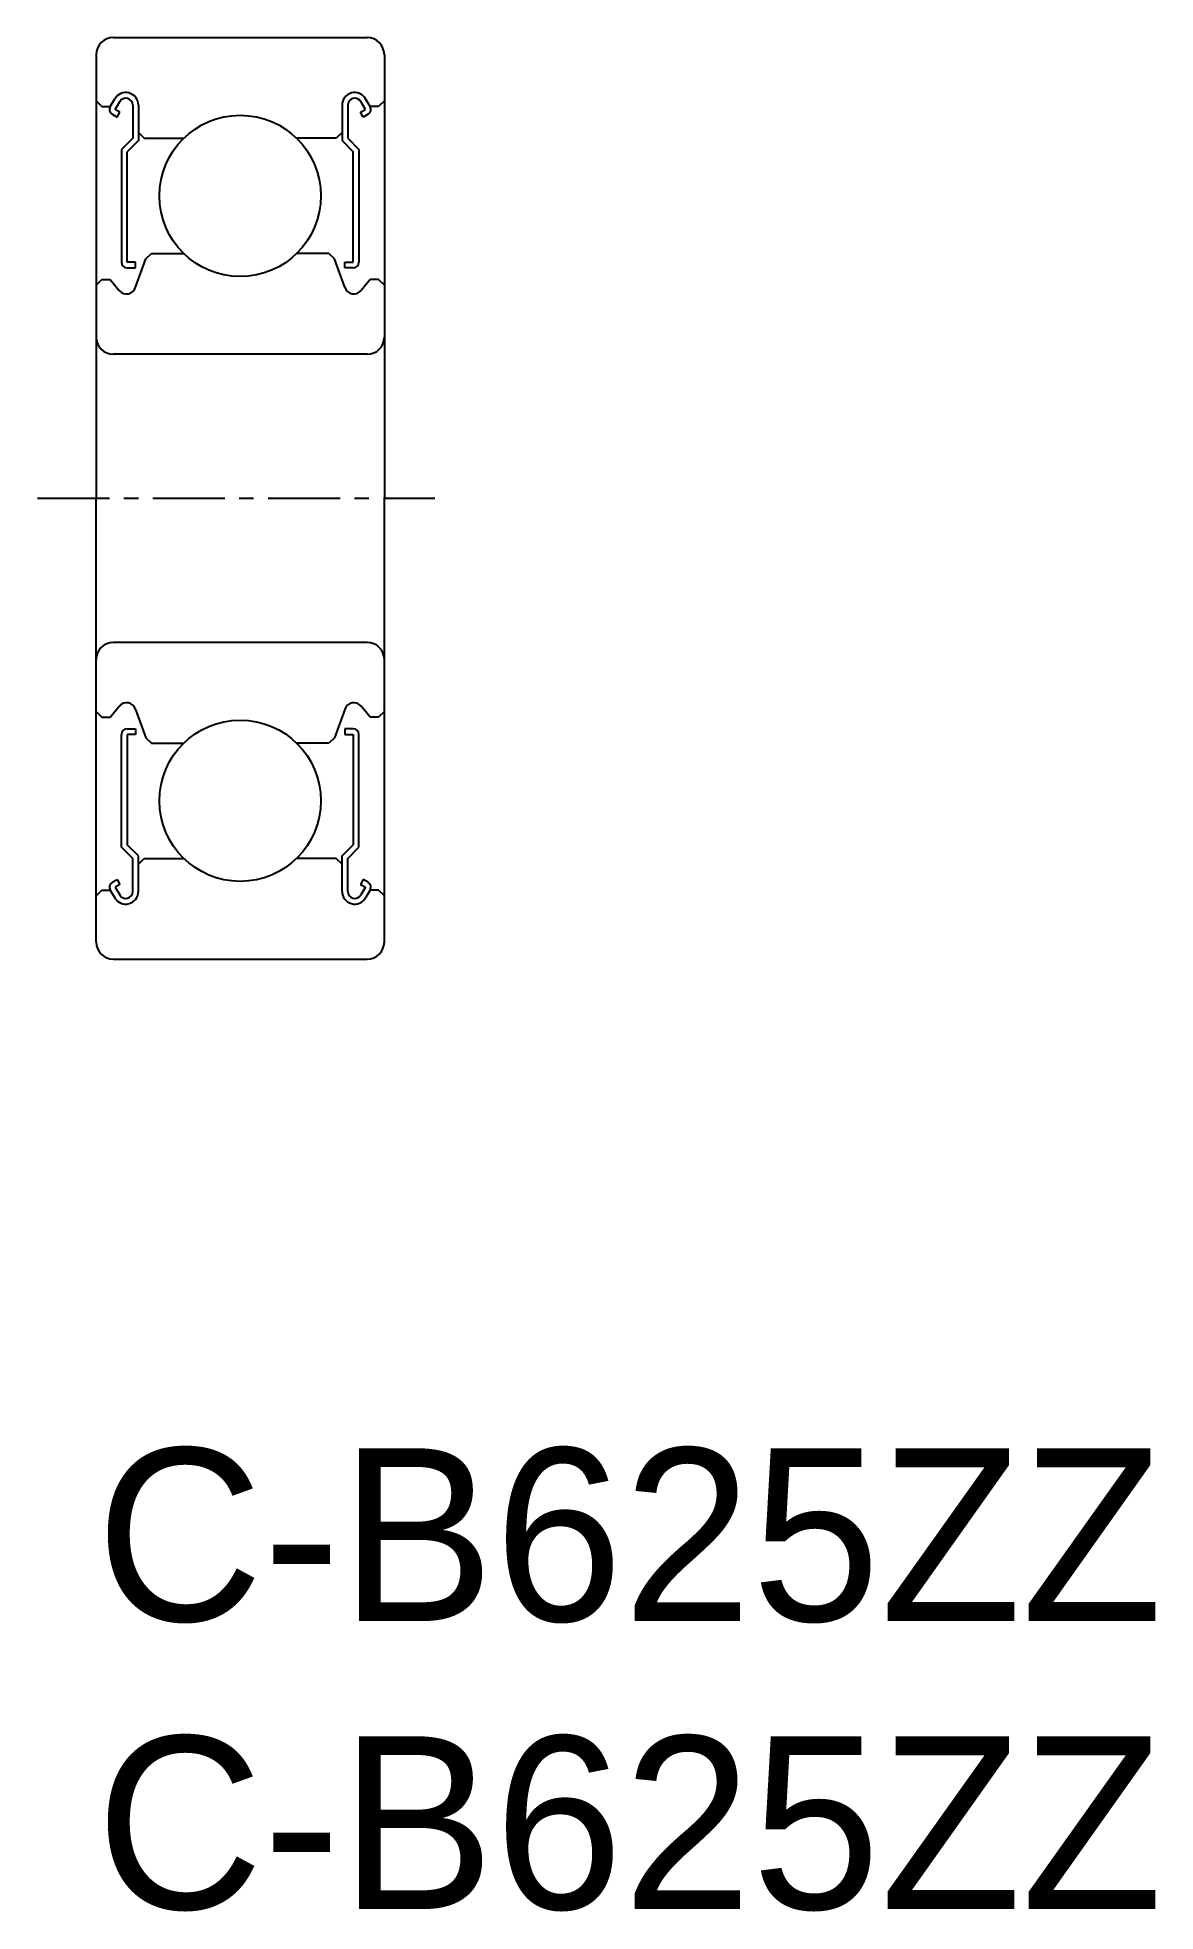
# Model space of a CAD drawing. Extents: x -1 to 18.4, y -8 to 24.5.
import ezdxf

# ---------------------------------------------------------------- set-up
doc = ezdxf.new("R2010")
doc.units = 0
doc.linetypes.add('CENTER', pattern=[2, 1.25, -0.25, 0.25, -0.25])
doc.layers.get('0').update_dxf_attribs({"linetype": 'CONTINUOUS'})
doc.layers.add('CENTER', color=1, linetype='CENTER')

msp = doc.modelspace()

# ---------------------------------------------------------------- linework, layer by layer
at = {"color": 7, "linetype": 'CONTINUOUS'}
for p, q in [((0.3, 24.49), (4.7, 24.49)), ((0, 24.19), (0, 16.49)), ((5, 24.19), (5, 16.49)), ((0.244, 23.29), (0.324, 23.425)), ((4.756, 23.29), (4.676, 23.425)), ((0, 23.39), (0.1, 23.29)), ((0.1, 23.29), (0.244, 23.29)), ((0.28, 23.157), (0.365, 23.108)), ((0.329, 23.241), (0.409, 23.376)), ((0.414, 23.192), (0.329, 23.241)), ((0.365, 23.108), (0.414, 23.192)), ((0.636, 23.315), (0.636, 22.74)), ((0.733, 23.315), (0.733, 22.7)), ((4.267, 23.315), (4.267, 22.7)), ((4.364, 23.315), (4.364, 22.74)), ((4.586, 23.192), (4.671, 23.241)), ((4.635, 23.108), (4.586, 23.192)), ((4.671, 23.241), (4.591, 23.376)), ((4.72, 23.157), (4.635, 23.108)), ((4.9, 23.29), (4.756, 23.29)), ((5, 23.39), (4.9, 23.29)), ((0.733, 22.84), (0.833, 22.74)), ((4.267, 22.84), (4.167, 22.74)), ((0.636, 22.74), (0.44, 22.545)), ((0.44, 22.545), (0.44, 20.588)), ((0.733, 22.7), (0.538, 22.504)), ((0.538, 20.588), (0.538, 22.504)), ((0.833, 22.74), (1.52, 22.74)), ((4.167, 22.74), (3.48, 22.74)), ((4.267, 22.7), (4.462, 22.504)), ((4.364, 22.74), (4.56, 22.545)), ((4.462, 20.588), (4.462, 22.504)), ((4.56, 22.545), (4.56, 20.588)), ((0.684, 20.588), (0.538, 20.588)), ((0.684, 20.156), (0.863, 20.646)), ((0.684, 20.49), (0.684, 20.588)), ((0.863, 20.646), (0.963, 20.74)), ((0.963, 20.74), (1.52, 20.74)), ((4.037, 20.74), (3.48, 20.74)), ((4.137, 20.646), (4.037, 20.74)), ((4.316, 20.156), (4.137, 20.646)), ((4.316, 20.49), (4.316, 20.588)), ((4.316, 20.588), (4.462, 20.588)), ((0, 20.19), (0.1, 20.29)), ((0.1, 20.29), (0.244, 20.29)), ((0.244, 20.29), (0.402, 20.098)), ((0.538, 20.49), (0.684, 20.49)), ((4.462, 20.49), (4.316, 20.49)), ((4.756, 20.29), (4.598, 20.098)), ((4.9, 20.29), (4.756, 20.29)), ((5, 20.19), (4.9, 20.29)), ((4.7, 18.99), (0.3, 18.99)), ((0, 8.79), (0, 16.49)), ((5, 8.79), (5, 16.49)), ((4.7, 13.99), (0.3, 13.99)), ((0, 12.79), (0.1, 12.69)), ((0.1, 12.69), (0.244, 12.69)), ((0.244, 12.69), (0.402, 12.883)), ((0.684, 12.825), (0.863, 12.334)), ((4.316, 12.825), (4.137, 12.334)), ((4.756, 12.69), (4.598, 12.883)), ((4.9, 12.69), (4.756, 12.69)), ((5, 12.79), (4.9, 12.69)), ((0.44, 10.436), (0.44, 12.392)), ((0.538, 12.49), (0.684, 12.49)), ((0.538, 12.392), (0.538, 10.476)), ((0.684, 12.392), (0.538, 12.392)), ((0.684, 12.49), (0.684, 12.392)), ((4.316, 12.49), (4.316, 12.392)), ((4.462, 12.49), (4.316, 12.49)), ((4.316, 12.392), (4.462, 12.392)), ((4.462, 12.392), (4.462, 10.476)), ((4.56, 10.436), (4.56, 12.392)), ((0.863, 12.334), (0.963, 12.24)), ((0.963, 12.24), (1.52, 12.24)), ((4.037, 12.24), (3.48, 12.24)), ((4.137, 12.334), (4.037, 12.24)), ((0.636, 10.24), (0.44, 10.436)), ((0.733, 10.281), (0.538, 10.476)), ((4.267, 10.281), (4.462, 10.476)), ((4.364, 10.24), (4.56, 10.436)), ((0.636, 9.665), (0.636, 10.24)), ((0.733, 9.665), (0.733, 10.281)), ((0.733, 10.14), (0.833, 10.24)), ((0.833, 10.24), (1.52, 10.24)), ((4.167, 10.24), (3.48, 10.24)), ((4.267, 10.14), (4.167, 10.24)), ((4.267, 9.665), (4.267, 10.281)), ((4.364, 9.665), (4.364, 10.24)), ((0.28, 9.824), (0.365, 9.873)), ((0.414, 9.788), (0.329, 9.739)), ((0.365, 9.873), (0.414, 9.788)), ((4.635, 9.873), (4.586, 9.788)), ((4.586, 9.788), (4.671, 9.739)), ((4.72, 9.824), (4.635, 9.873)), ((0, 9.59), (0.1, 9.69)), ((0.1, 9.69), (0.244, 9.69)), ((0.244, 9.69), (0.324, 9.555)), ((0.329, 9.739), (0.409, 9.604)), ((4.671, 9.739), (4.591, 9.604)), ((4.756, 9.69), (4.676, 9.555)), ((4.9, 9.69), (4.756, 9.69)), ((5, 9.59), (4.9, 9.69)), ((0.3, 8.49), (4.7, 8.49))]:
    msp.add_line(p, q, dxfattribs=at)
for centre in [(2.5, 21.74), (2.5, 11.24)]:
    msp.add_circle(centre, 1.4, dxfattribs=at)
for centre, radius, start, end in [((0.3, 24.19), 0.3, 90, 180), ((4.7, 24.19), 0.3, 0, 90), ((0.514, 23.315), 0.219, 0, 150.0003), ((0.514, 23.315), 0.121, 0, 150), ((4.486, 23.315), 0.219, 29.9997, 180), ((4.486, 23.315), 0.121, 30, 180), ((0.329, 23.241), 0.0978, 150.0138, 239.9963), ((4.671, 23.241), 0.0978, 300.0037, 29.9862), ((0.538, 20.588), 0.0978, 180.0001, 270), ((4.462, 20.588), 0.0978, 270, 359.9999), ((0.527, 20.203), 0.164, 220.0001, 343.1529), ((4.473, 20.203), 0.164, 196.8471, 319.9999), ((0.3, 19.29), 0.3, 180, 270), ((4.7, 19.29), 0.3, 270, 0), ((0.3, 13.69), 0.3, 90, 180), ((4.7, 13.69), 0.3, 0, 90), ((0.527, 12.777), 0.164, 16.8471, 139.9999), ((4.473, 12.777), 0.164, 40.0001, 163.1529), ((0.538, 12.392), 0.0978, 90, 179.9999), ((4.462, 12.392), 0.0978, 0.0001, 90), ((0.329, 9.739), 0.0978, 120.0037, 209.9862), ((4.671, 9.739), 0.0978, 330.0138, 59.9963), ((0.514, 9.665), 0.219, 209.9997, 0), ((0.514, 9.665), 0.121, 210, 0), ((4.486, 9.665), 0.219, 180, 330.0003), ((4.486, 9.665), 0.121, 180, 330), ((0.3, 8.79), 0.3, 180, 270), ((4.7, 8.79), 0.3, 270, 0)]:
    msp.add_arc(centre, radius, start, end, dxfattribs=at)
at = {"layer": 'CENTER', "color": 1, "linetype": 'CENTER'}
msp.add_line((-1.017, 16.49), (5.878, 16.49), dxfattribs=at)

# ---------------------------------------------------------------- texts
at = {"color": 7, "linetype": 'CONTINUOUS'}
for p in [(0, -3), (0, -8)]:
    msp.add_text('C-B625ZZ', height=3, dxfattribs=at).set_placement(p)

doc.saveas('drawing.dxf')
